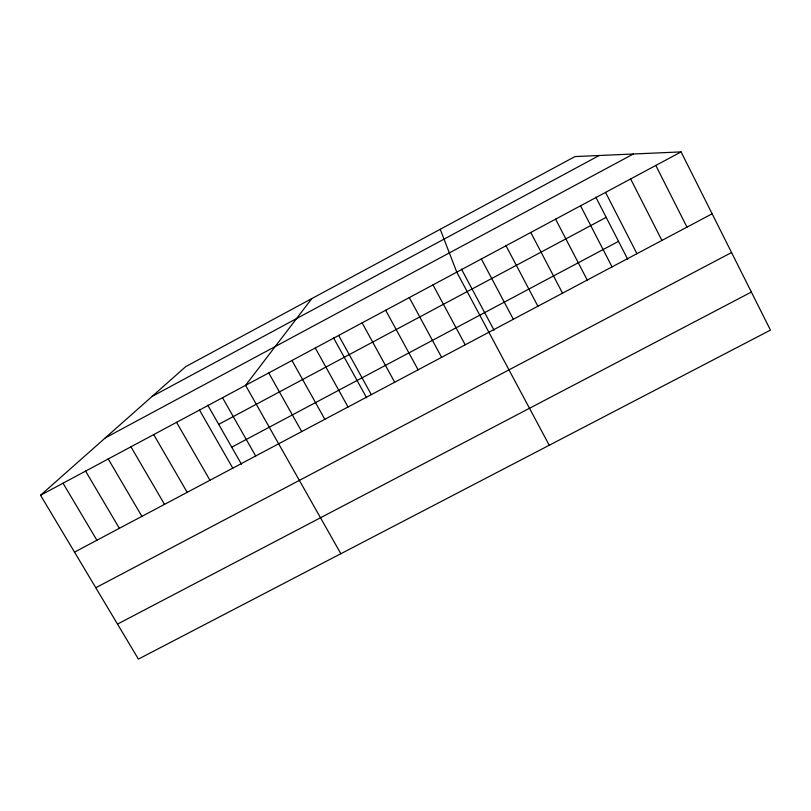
<?xml version="1.0" encoding="UTF-8"?>
<svg xmlns="http://www.w3.org/2000/svg" width="811" height="811" viewBox="0 0 811 811"><rect width="100%" height="100%" fill="white"/><g stroke="black" fill="none" stroke-linecap="round" stroke-linejoin="round"><path stroke-width="1.22" d="M311.819 298.58L245.581 385.347L340.843 553.72M40.55 495.247L185.719 366.633L574.969 156.574L681.088 151.9L770.45 330.107L138.407 659.1L40.55 495.247L681.088 151.9M152.083 396.427L599.217 155.509M105.268 437.899L633.31 154.009M218.696 424.356L606.182 217.338M231.743 447.185L618.519 241.364M74.521 552.119L712.129 213.79M95.789 587.732L731.542 252.525M117.504 624.095L751.371 292.061M63.035 483.194L96.904 540.238M85.591 471.1L119.369 528.326M108.228 458.965L141.905 516.364M130.936 446.8L164.511 504.371M153.715 434.584L187.189 492.338M176.565 422.338L209.948 480.264M207.707 405.115L241.485 464.227M199.496 410.042L232.777 468.15M222.508 397.714L255.678 455.995M268.735 372.928L301.712 431.574M291.97 360.479L324.836 419.297M315.286 347.98L348.041 406.99M338.674 335.45L371.326 394.633M333.443 337.711L366.643 397.816M362.132 322.869L394.683 382.234M385.671 310.248L418.111 369.806M409.291 297.586L441.62 357.327M432.993 284.884L465.21 344.817M549.24 445.249L456.775 272.141L440.221 229.29M461.449 269.09L494.051 330.219M481.349 258.962L513.343 319.27M506.023 245.743L537.896 306.244M530.769 232.473L562.53 293.176M555.606 219.163L587.245 280.059M580.534 205.801L612.052 266.9M595.781 197.083L627.734 259.297M605.543 192.4L636.939 253.691M630.634 178.947L661.918 240.441M655.815 165.444L686.978 227.141"/></g></svg>
